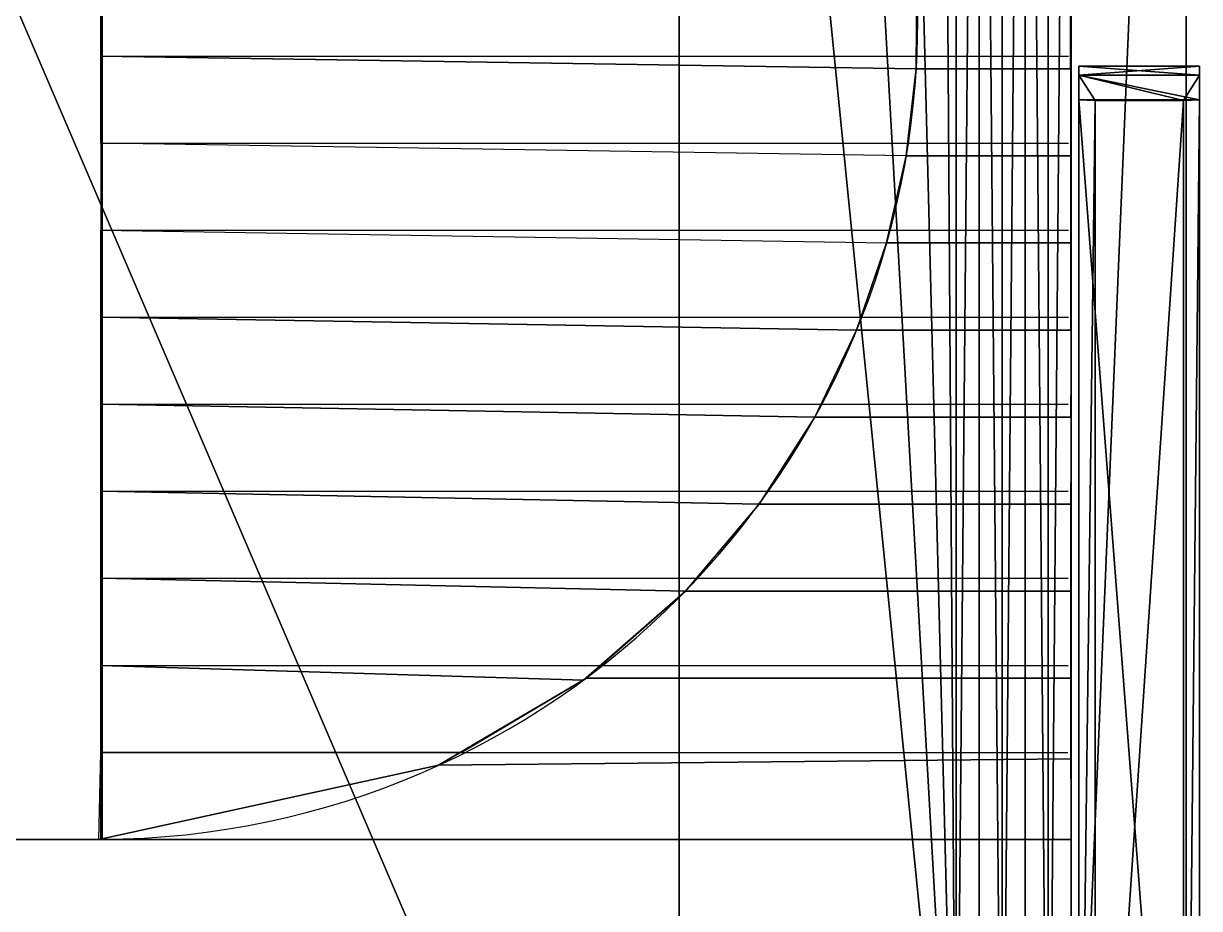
# Model space of a CAD drawing. Extents: x 0 to 153, y -230 to 0.
# Drawn here: x 76.4 to 153, y -172.1 to -114.4 of the extents above; entities that cross this region are included whole.
import ezdxf

# ---------------------------------------------------------------- set-up
doc = ezdxf.new("R2010")
doc.units = 0
doc.layers.add('LIXEIRA', color=141, linetype='CONTINUOUS')

msp = doc.modelspace()

# ---------------------------------------------------------------- linework, layer by layer
at = {"layer": 'LIXEIRA', "linetype": 'CONTINUOUS'}
for p, q in [((144.645, -25.269, 220), (144.645, -202.97, 220)), ((144.645, -25.269, 225.665), (144.645, -202.97, 225.665)), ((152.142, -203.502, 225.665), (152.142, -24.736, 225.665)), ((152.142, -24.736, 220), (152.142, -203.502, 220)), ((144.645, -60.669, 220), (144.645, -167.569, 220)), ((144.645, -60.669, 225.67), (144.645, -167.569, 225.67)), ((81.5, -111.699, 220), (81.49, -117.369, 220)), ((81.406, -116.539, 220), (144.47, -116.539, 220)), ((81.49, -117.369, 220), (81.492, -123.039, 220)), ((134.546, -117.369, 220), (134.546, -117.369, 225.67)), ((144.593, -117.369, 220), (144.593, -117.369, 225.67)), ((81.406, -122.209, 220), (144.465, -122.209, 220)), ((81.492, -123.039, 220), (81.493, -128.709, 220)), ((133.895, -123.039, 220), (133.895, -123.039, 225.67)), ((144.594, -123.039, 220), (144.594, -123.039, 225.67)), ((81.406, -127.879, 220), (144.46, -127.879, 220)), ((81.493, -128.709, 220), (81.494, -134.379, 220)), ((132.615, -128.709, 220), (132.615, -128.709, 225.67)), ((144.595, -128.709, 220), (144.595, -128.709, 225.67)), ((81.406, -133.549, 220), (144.455, -133.549, 220)), ((81.494, -134.379, 220), (81.495, -140.049, 220)), ((130.656, -134.379, 220), (130.656, -134.379, 225.67)), ((144.596, -134.379, 220), (144.596, -134.379, 225.67)), ((81.406, -139.219, 220), (144.45, -139.219, 220)), ((81.495, -140.049, 220), (81.496, -145.719, 220)), ((127.934, -140.049, 220), (127.934, -140.049, 225.67)), ((144.597, -140.049, 220), (144.597, -140.049, 225.67)), ((81.406, -144.889, 220), (144.445, -144.889, 220)), ((81.496, -145.719, 220), (81.497, -151.389, 220)), ((124.303, -145.719, 220), (124.303, -145.719, 225.67)), ((144.598, -145.719, 220), (144.598, -145.719, 225.67)), ((81.406, -150.559, 220), (144.44, -150.559, 220)), ((81.497, -151.389, 220), (81.498, -157.059, 220)), ((119.507, -151.389, 220), (119.507, -151.389, 225.67)), ((144.599, -151.389, 220), (144.599, -151.389, 225.67)), ((81.406, -156.229, 220), (144.435, -156.229, 220)), ((81.498, -157.059, 220), (81.499, -162.729, 220)), ((113.049, -157.059, 220), (113.049, -157.059, 225.67)), ((144.6, -157.059, 220), (144.6, -157.059, 225.67)), ((144.6, -157.059, 220), (144.6, -162.319, 220)), ((81.406, -161.899, 220), (144.43, -161.899, 220)), ((81.406, -167.569, 220), (81.507, -162.31, 220)), ((144.6, -162.319, 220), (144.6, -162.319, 225.67)), ((81.499, -162.729, 220), (81.406, -167.569, 220)), ((103.421, -162.729, 220), (103.421, -162.729, 225.67)), ((81.5, -167.569, 220), (71.5, -167.569, 220)), ((81.5, -167.569, 225.67), (71.5, -167.569, 225.67)), ((86.572, -167.569, 225.67), (81.283, -167.569, 225.67)), ((81.283, -167.569, 225.67), (81.406, -167.569, 220)), ((81.5, -167.569, 220), (81.5, -167.569, 225.67)), ((86.572, -167.569, 220), (86.572, -167.569, 225.67)), ((86.572, -167.569, 225.67), (144.645, -167.569, 225.665)), ((139.172, -167.569, 220), (144.645, -167.569, 220)), ((139.172, -167.569, 220), (139.172, -167.569, 225.67)), ((144.645, -167.569, 220), (144.645, -167.569, 225.67))]:
    msp.add_line(p, q, dxfattribs=at)
at = {"layer": 'LIXEIRA', "linetype": 'CONTINUOUS', "extrusion": (0, -1, 3e-16)}
for p, q in [((81.406, -167.569, 220), (86.572, -167.569, 220)), ((86.572, -167.569, 220), (91.832, -167.569, 220)), ((91.832, -167.569, 220), (97.092, -167.569, 220)), ((91.832, -167.569, 220), (91.832, -167.569, 225.67)), ((97.092, -167.569, 220), (102.352, -167.569, 220)), ((97.092, -167.569, 220), (97.092, -167.569, 225.67)), ((102.352, -167.569, 220), (107.612, -167.569, 220)), ((102.352, -167.569, 220), (102.352, -167.569, 225.67)), ((107.612, -167.569, 220), (112.872, -167.569, 220)), ((107.612, -167.569, 220), (107.612, -167.569, 225.67)), ((112.872, -167.569, 220), (118.132, -167.569, 220)), ((112.872, -167.569, 220), (112.872, -167.569, 225.67)), ((118.132, -167.569, 220), (123.392, -167.569, 220)), ((118.132, -167.569, 220), (118.132, -167.569, 225.67)), ((123.392, -167.569, 220), (128.652, -167.569, 220)), ((123.392, -167.569, 220), (123.392, -167.569, 225.67)), ((128.652, -167.569, 220), (133.912, -167.569, 220)), ((128.652, -167.569, 220), (128.652, -167.569, 225.67)), ((133.912, -167.569, 220), (139.172, -167.569, 220)), ((133.912, -167.569, 220), (133.912, -167.569, 225.67)), ((144.645, -167.569, 220), (139.165, -167.569, 220))]:
    msp.add_line(p, q, dxfattribs=at)
at = {"layer": 'LIXEIRA', "linetype": 'CONTINUOUS'}
msp.add_arc((81.194, -114.119, 220), 53.451, 270.32832, 89.67168, dxfattribs=at)
at = {"layer": 'LIXEIRA'}
for points in [[(15.855, -196.083, 0), (119.106, -214.122, 0), (33.894, -15.344, 0), (15.855, -196.083, 0)], [(15.855, -196.083, 0), (33.894, -15.344, 0), (119.106, -214.122, 0), (15.855, -196.083, 0)], [(33.894, -15.344, 0), (119.106, -214.122, 0), (119.106, -15.344, 0), (33.894, -15.344, 0)], [(33.894, -15.344, 0), (119.106, -15.344, 0), (119.106, -214.122, 0), (33.894, -15.344, 0)], [(119.106, -214.122, 0), (137.145, -196.083, 0), (119.106, -15.344, 0), (119.106, -214.122, 0)], [(119.106, -15.344, 0), (137.145, -196.083, 0), (126.998, -16.472, 0), (119.106, -15.344, 0)], [(119.106, -214.122, 0), (119.106, -15.344, 0), (137.145, -196.083, 0), (119.106, -214.122, 0)], [(119.106, -15.344, 0), (126.998, -16.472, 0), (137.145, -196.083, 0), (119.106, -15.344, 0)], [(126.998, -16.472, 0), (137.145, -196.083, 0), (132.635, -19.854, 0), (126.998, -16.472, 0)], [(126.998, -16.472, 0), (132.635, -19.854, 0), (137.145, -196.083, 0), (126.998, -16.472, 0)], [(132.635, -19.854, 0), (137.145, -196.083, 0), (136.017, -25.491, 0), (132.635, -19.854, 0)], [(132.635, -19.854, 0), (136.017, -25.491, 0), (137.145, -196.083, 0), (132.635, -19.854, 0)], [(137.145, -196.083, 0), (137.145, -33.383, 0), (136.017, -25.491, 0), (137.145, -196.083, 0)], [(137.145, -196.083, 0), (136.017, -25.491, 0), (137.145, -33.383, 0), (137.145, -196.083, 0)], [(144.645, -203.583, 101.338), (144.645, -25.883, 101.338), (143.145, -202.083, 100.43), (144.645, -203.583, 101.338)], [(143.145, -27.383, 100.43), (143.145, -202.083, 100.43), (144.645, -25.883, 101.338), (143.145, -27.383, 100.43)], [(144.645, -203.583, 101.338), (143.145, -202.083, 100.43), (144.645, -25.883, 101.338), (144.645, -203.583, 101.338)], [(143.145, -27.383, 100.43), (144.645, -25.883, 101.338), (143.145, -202.083, 100.43), (143.145, -27.383, 100.43)], [(144.645, -203.583, 203.823), (144.645, -25.883, 203.823), (152.142, -25.35, 203.823), (144.645, -203.583, 203.823)], [(152.142, -25.35, 203.823), (152.142, -204.116, 203.823), (144.645, -203.583, 203.823), (152.142, -25.35, 203.823)], [(144.645, -203.583, 209.488), (152.142, -204.116, 209.488), (152.142, -25.35, 209.488), (144.645, -203.583, 209.488)], [(152.142, -25.35, 209.488), (144.645, -25.883, 209.488), (144.645, -203.583, 209.488), (152.142, -25.35, 209.488)], [(144.645, -203.583, 101.338), (144.645, -203.583, 220.431), (144.645, -25.883, 101.338), (144.645, -203.583, 101.338)], [(144.645, -25.883, 220.431), (144.645, -25.883, 101.338), (144.645, -203.583, 220.431), (144.645, -25.883, 220.431)], [(144.645, -203.583, 101.338), (144.645, -25.883, 101.338), (144.645, -203.583, 220.431), (144.645, -203.583, 101.338)], [(144.645, -25.883, 220.431), (144.645, -203.583, 220.431), (144.645, -25.883, 101.338), (144.645, -25.883, 220.431)], [(152.142, -25.35, 203.823), (152.142, -25.35, 209.488), (152.142, -204.116, 209.488), (152.142, -25.35, 203.823)], [(152.142, -204.116, 209.488), (152.142, -204.116, 203.823), (152.142, -25.35, 203.823), (152.142, -204.116, 209.488)], [(143.145, -27.383, 81.08), (141.644, -28.883, 80.173), (143.145, -202.083, 81.08), (143.145, -27.383, 81.08)], [(143.145, -27.383, 81.08), (143.145, -202.083, 81.08), (141.644, -28.883, 80.173), (143.145, -27.383, 81.08)], [(143.145, -27.383, 100.43), (143.145, -27.383, 81.08), (143.145, -202.083, 100.43), (143.145, -27.383, 100.43)], [(143.145, -202.083, 81.08), (143.145, -202.083, 100.43), (143.145, -27.383, 81.08), (143.145, -202.083, 81.08)], [(143.145, -27.383, 100.43), (143.145, -202.083, 100.43), (143.145, -27.383, 81.08), (143.145, -27.383, 100.43)], [(143.145, -202.083, 81.08), (143.145, -27.383, 81.08), (143.145, -202.083, 100.43), (143.145, -202.083, 81.08)], [(141.644, -200.583, 60.823), (141.644, -28.883, 60.823), (140.145, -199.083, 59.916), (141.644, -200.583, 60.823)], [(140.145, -30.383, 59.916), (140.145, -199.083, 59.916), (141.644, -28.883, 60.823), (140.145, -30.383, 59.916)], [(141.644, -200.583, 60.823), (140.145, -199.083, 59.916), (141.644, -28.883, 60.823), (141.644, -200.583, 60.823)], [(140.145, -30.383, 59.916), (141.644, -28.883, 60.823), (140.145, -199.083, 59.916), (140.145, -30.383, 59.916)], [(141.644, -200.583, 80.173), (141.644, -28.883, 80.173), (141.644, -200.583, 60.823), (141.644, -200.583, 80.173)], [(141.644, -28.883, 60.823), (141.644, -200.583, 60.823), (141.644, -28.883, 80.173), (141.644, -28.883, 60.823)], [(141.644, -200.583, 80.173), (143.145, -202.083, 81.08), (141.644, -28.883, 80.173), (141.644, -200.583, 80.173)], [(141.644, -200.583, 80.173), (141.644, -200.583, 60.823), (141.644, -28.883, 80.173), (141.644, -200.583, 80.173)], [(141.644, -28.883, 60.823), (141.644, -28.883, 80.173), (141.644, -200.583, 60.823), (141.644, -28.883, 60.823)], [(141.644, -200.583, 80.173), (141.644, -28.883, 80.173), (143.145, -202.083, 81.08), (141.644, -200.583, 80.173)], [(140.145, -30.383, 40.566), (138.645, -31.883, 39.658), (140.145, -199.083, 40.566), (140.145, -30.383, 40.566)], [(140.145, -30.383, 40.566), (140.145, -199.083, 40.566), (138.645, -31.883, 39.658), (140.145, -30.383, 40.566)], [(140.145, -30.383, 59.916), (140.145, -30.383, 40.566), (140.145, -199.083, 59.916), (140.145, -30.383, 59.916)], [(140.145, -199.083, 40.566), (140.145, -199.083, 59.916), (140.145, -30.383, 40.566), (140.145, -199.083, 40.566)], [(140.145, -30.383, 59.916), (140.145, -199.083, 59.916), (140.145, -30.383, 40.566), (140.145, -30.383, 59.916)], [(140.145, -199.083, 40.566), (140.145, -30.383, 40.566), (140.145, -199.083, 59.916), (140.145, -199.083, 40.566)], [(137.145, -33.383, 19.401), (137.145, -196.083, 19.401), (138.645, -31.883, 20.308), (137.145, -33.383, 19.401)], [(138.645, -197.583, 20.308), (138.645, -31.883, 20.308), (137.145, -196.083, 19.401), (138.645, -197.583, 20.308)], [(137.145, -33.383, 19.401), (138.645, -31.883, 20.308), (137.145, -196.083, 19.401), (137.145, -33.383, 19.401)], [(138.645, -197.583, 20.308), (137.145, -196.083, 19.401), (138.645, -31.883, 20.308), (138.645, -197.583, 20.308)], [(138.645, -197.583, 39.658), (138.645, -31.883, 39.658), (138.645, -197.583, 20.308), (138.645, -197.583, 39.658)], [(138.645, -31.883, 20.308), (138.645, -197.583, 20.308), (138.645, -31.883, 39.658), (138.645, -31.883, 20.308)], [(138.645, -197.583, 39.658), (140.145, -199.083, 40.566), (138.645, -31.883, 39.658), (138.645, -197.583, 39.658)], [(138.645, -197.583, 39.658), (138.645, -197.583, 20.308), (138.645, -31.883, 39.658), (138.645, -197.583, 39.658)], [(138.645, -31.883, 20.308), (138.645, -31.883, 39.658), (138.645, -197.583, 20.308), (138.645, -31.883, 20.308)], [(138.645, -197.583, 39.658), (138.645, -31.883, 39.658), (140.145, -199.083, 40.566), (138.645, -197.583, 39.658)], [(137.145, -196.083, 0), (137.145, -196.083, 19.401), (137.145, -33.383, 0), (137.145, -196.083, 0)], [(137.145, -33.383, 19.401), (137.145, -33.383, 0), (137.145, -196.083, 19.401), (137.145, -33.383, 19.401)], [(137.145, -196.083, 0), (137.145, -33.383, 0), (137.145, -196.083, 19.401), (137.145, -196.083, 0)], [(137.145, -33.383, 19.401), (137.145, -196.083, 19.401), (137.145, -33.383, 0), (137.145, -33.383, 19.401)], [(145.145, -204.083, 214.957), (145.145, -117.186, 214.957), (145.145, -204.083, 212.435), (145.145, -204.083, 214.957)], [(145.145, -117.766, 212.435), (145.145, -204.083, 212.435), (145.145, -117.186, 214.957), (145.145, -117.766, 212.435)], [(145.145, -117.186, 214.957), (145.145, -204.083, 214.957), (145.145, -117.766, 217.478), (145.145, -117.186, 214.957)], [(153, -117.766, 217.641), (153, -117.186, 215.281), (145.145, -117.766, 217.478), (153, -117.766, 217.641)], [(145.145, -117.186, 214.957), (145.145, -117.766, 217.478), (153, -117.186, 215.281), (145.145, -117.186, 214.957)], [(153, -117.186, 215.281), (153, -117.766, 212.922), (145.145, -117.186, 214.957), (153, -117.186, 215.281)], [(145.145, -117.766, 212.435), (145.145, -117.186, 214.957), (153, -117.766, 212.922), (145.145, -117.766, 212.435)], [(153, -117.186, 215.281), (153, -117.766, 217.641), (153, -221.611, 215.281), (153, -117.186, 215.281)], [(153, -117.766, 212.922), (153, -117.186, 215.281), (153, -221.611, 215.281), (153, -117.766, 212.922)], [(145.145, -117.766, 217.478), (145.145, -204.083, 217.478), (145.145, -119.373, 220), (145.145, -117.766, 217.478)], [(145.145, -204.083, 217.478), (145.145, -117.766, 217.478), (145.145, -204.083, 214.957), (145.145, -204.083, 217.478)], [(145.145, -119.373, 209.914), (145.145, -204.083, 209.914), (145.145, -117.766, 212.435), (145.145, -119.373, 209.914)], [(145.145, -204.083, 212.435), (145.145, -117.766, 212.435), (145.145, -204.083, 209.914), (145.145, -204.083, 212.435)], [(153, -117.766, 212.922), (153, -119.373, 210.562), (145.145, -117.766, 212.435), (153, -117.766, 212.922)], [(145.145, -119.373, 209.914), (145.145, -117.766, 212.435), (153, -119.373, 210.562), (145.145, -119.373, 209.914)], [(145.145, -119.373, 220), (146.194, -119.432, 220), (145.145, -117.766, 217.478), (145.145, -119.373, 220)], [(146.194, -119.432, 219.609), (145.145, -117.766, 217.478), (146.194, -119.432, 220), (146.194, -119.432, 219.609)], [(146.194, -119.432, 219.609), (151.95, -119.432, 219.609), (145.145, -117.766, 217.478), (146.194, -119.432, 219.609)], [(153, -117.766, 217.641), (145.145, -117.766, 217.478), (151.95, -119.432, 219.609), (153, -117.766, 217.641)], [(153, -117.766, 217.641), (151.95, -119.432, 219.609), (153, -119.373, 220), (153, -117.766, 217.641)], [(153, -117.766, 212.922), (153, -221.611, 215.281), (153, -119.373, 210.562), (153, -117.766, 212.922)], [(153, -119.373, 220), (153, -221.611, 220), (153, -117.766, 217.641), (153, -119.373, 220)], [(153, -221.611, 215.281), (153, -117.766, 217.641), (153, -221.611, 220), (153, -221.611, 215.281)], [(145.145, -119.373, 220), (145.145, -204.083, 220), (146.194, -119.432, 220), (145.145, -119.373, 220)], [(153, -119.373, 210.562), (153, -221.611, 210.562), (145.145, -119.373, 209.914), (153, -119.373, 210.562)], [(145.145, -204.083, 209.914), (145.145, -119.373, 209.914), (153, -221.611, 210.562), (145.145, -204.083, 209.914)], [(145.145, -204.083, 220), (145.145, -119.373, 220), (145.145, -204.083, 217.478), (145.145, -204.083, 220)], [(146.194, -205.133, 220), (146.194, -119.432, 220), (145.145, -204.083, 220), (146.194, -205.133, 220)], [(146.194, -119.432, 219.609), (146.194, -205.133, 219.609), (151.95, -119.432, 219.609), (146.194, -119.432, 219.609)], [(151.95, -119.432, 219.609), (146.194, -205.133, 219.609), (151.95, -221.611, 219.609), (151.95, -119.432, 219.609)], [(146.194, -119.432, 220), (146.194, -205.133, 220), (146.194, -119.432, 219.609), (146.194, -119.432, 220)], [(146.194, -205.133, 219.609), (146.194, -119.432, 219.609), (146.194, -205.133, 220), (146.194, -205.133, 219.609)], [(153, -221.611, 220), (153, -119.373, 220), (151.95, -221.611, 220), (153, -221.611, 220)], [(151.95, -119.432, 220), (151.95, -221.611, 220), (153, -119.373, 220), (151.95, -119.432, 220)], [(151.95, -119.432, 220), (153, -119.373, 220), (151.95, -119.432, 219.609), (151.95, -119.432, 220)], [(151.95, -221.611, 220), (151.95, -119.432, 220), (151.95, -221.611, 219.609), (151.95, -221.611, 220)], [(151.95, -119.432, 219.609), (151.95, -221.611, 219.609), (151.95, -119.432, 220), (151.95, -119.432, 219.609)], [(153, -221.611, 210.562), (153, -119.373, 210.562), (153, -221.611, 215.281), (153, -221.611, 210.562)]]:
    msp.add_3dface(points, dxfattribs=at)
at = {"layer": 'LIXEIRA', "linetype": 'CONTINUOUS'}
for points in [[(144.645, -25.269, 220.005), (152.142, -24.736, 220), (152.142, -203.502, 220), (144.645, -202.97, 220.005)], [(144.645, -25.269, 225.67), (152.142, -24.736, 225.665), (152.142, -203.502, 225.665), (144.645, -202.97, 225.67)], [(152.142, -24.736, 220), (152.142, -203.502, 220), (152.142, -203.502, 225.665), (152.142, -24.736, 225.665)], [(81.5, -167.569, 225.67), (71.406, -167.569, 225.67), (71.5, -60.669, 225.67), (81.377, -60.669, 225.667)], [(71.5, -60.669, 220.005), (71.5, -167.569, 220.005), (81.406, -167.569, 220), (81.5, -60.669, 220.005)], [(81.5, -60.669, 220), (81.5, -60.669, 225.668), (81.406, -167.569, 225.67), (81.5, -167.569, 220)], [(134.546, -117.369, 220.005), (81.406, -116.539, 220), (81.416, -110.869, 220), (134.59, -111.699, 220.005)], [(134.546, -117.369, 225.67), (134.59, -111.699, 225.67), (144.602, -111.699, 225.67), (144.593, -117.369, 225.67)], [(134.59, -111.699, 220), (134.546, -117.369, 220), (144.593, -117.369, 220), (144.602, -111.699, 220.005)], [(134.546, -117.369, 220.005), (134.59, -111.699, 220.005), (134.59, -111.699, 225.67), (134.546, -117.369, 225.67)], [(133.895, -123.039, 220), (81.406, -122.209, 220), (81.406, -116.539, 220), (134.546, -117.369, 220.005)], [(133.895, -123.039, 220.005), (134.546, -117.369, 220.005), (134.546, -117.369, 225.67), (133.895, -123.039, 225.67)], [(133.895, -123.039, 220.005), (134.546, -117.369, 220.005), (144.593, -117.369, 220.005), (144.594, -123.039, 220.005)], [(133.895, -123.039, 225.67), (134.546, -117.369, 225.67), (144.593, -117.369, 225.67), (144.594, -123.039, 225.67)], [(81.406, -127.879, 220), (132.615, -128.709, 220.005), (133.895, -123.039, 220), (81.406, -122.209, 220)], [(132.615, -128.709, 220.005), (133.895, -123.039, 220.005), (133.895, -123.039, 225.67), (132.615, -128.709, 225.67)], [(132.615, -128.709, 220.005), (133.895, -123.039, 220.005), (144.594, -123.039, 220.005), (144.595, -128.709, 220.005)], [(132.615, -128.709, 225.67), (133.895, -123.039, 225.67), (144.594, -123.039, 225.67), (144.595, -128.709, 225.67)], [(130.656, -134.379, 220), (81.406, -133.549, 220), (81.406, -127.879, 220), (132.615, -128.709, 220.005)], [(130.656, -134.379, 220), (132.615, -128.709, 220.005), (132.615, -128.709, 225.67), (130.656, -134.379, 225.67)], [(130.656, -134.379, 220.005), (132.615, -128.709, 220.005), (144.595, -128.709, 220.005), (144.596, -134.379, 220.005)], [(130.656, -134.379, 225.67), (132.615, -128.709, 225.67), (144.595, -128.709, 225.67), (144.596, -134.379, 225.67)], [(127.934, -140.049, 220), (81.406, -139.219, 220), (81.406, -133.549, 220), (130.656, -134.379, 220)], [(127.934, -140.049, 220.005), (130.656, -134.379, 220.005), (130.656, -134.379, 225.67), (127.934, -140.049, 225.67)], [(127.934, -140.049, 220.005), (130.656, -134.379, 220.005), (144.645, -134.379, 220.005), (144.597, -140.049, 220.005)], [(127.934, -140.049, 225.67), (130.656, -134.379, 225.67), (144.645, -134.379, 225.67), (144.597, -140.049, 225.67)], [(124.303, -145.719, 220), (81.406, -144.889, 220), (81.406, -139.219, 220), (127.934, -140.049, 220.005)], [(124.303, -145.719, 220.005), (127.934, -140.049, 220.005), (127.934, -140.049, 225.67), (124.303, -145.719, 225.67)], [(124.303, -145.719, 220.005), (127.934, -140.049, 220.005), (144.645, -140.049, 220.005), (144.598, -145.719, 220.005)], [(124.303, -145.719, 225.67), (127.934, -140.049, 225.67), (144.645, -140.049, 225.67), (144.598, -145.719, 225.67)], [(119.507, -151.389, 220.005), (81.406, -150.559, 220), (81.406, -144.889, 220), (124.303, -145.719, 220)], [(119.507, -151.389, 220), (124.303, -145.719, 220), (124.303, -145.719, 225.67), (119.507, -151.389, 225.67)], [(119.507, -151.389, 220.005), (124.303, -145.719, 220.005), (144.598, -145.719, 220.005), (144.599, -151.389, 220.005)], [(119.507, -151.389, 225.67), (124.303, -145.719, 225.67), (144.598, -145.719, 225.67), (144.599, -151.389, 225.67)], [(112.852, -157.186, 220), (81.406, -156.229, 220), (81.406, -150.559, 220), (119.507, -151.389, 220)], [(113.049, -157.059, 220.005), (119.507, -151.389, 220.005), (119.507, -151.389, 225.67), (113.049, -157.059, 225.67)], [(113.049, -157.059, 220.005), (119.507, -151.389, 220.005), (144.599, -151.389, 220.005), (144.6, -157.059, 220.005)], [(113.049, -157.059, 225.67), (119.507, -151.389, 225.67), (144.599, -151.389, 225.67), (144.6, -157.059, 225.67)], [(81.406, -161.899, 220), (81.406, -156.229, 220), (112.852, -157.186, 220), (104.935, -161.899, 220.005)], [(103.421, -162.729, 220), (113.049, -157.059, 220), (113.049, -157.059, 225.67), (103.421, -162.729, 225.67)], [(103.421, -162.729, 220.005), (113.049, -157.059, 220.005), (144.6, -157.059, 220.005), (144.6, -162.319, 220.005)], [(103.421, -162.729, 225.67), (113.049, -157.059, 225.67), (144.6, -157.059, 225.67), (144.6, -162.319, 225.67)], [(81.406, -161.899, 220), (104.831, -161.899, 220), (103.421, -162.729, 220), (81.283, -167.569, 220.005)], [(81.283, -167.569, 220.005), (103.421, -162.729, 220.005), (144.6, -162.319, 220.005), (144.645, -167.569, 220)], [(81.283, -167.569, 225.67), (103.421, -162.729, 225.67), (144.6, -162.319, 225.67), (144.645, -167.569, 225.665)], [(144.645, -167.569, 220.005), (144.645, -202.97, 220.005), (8.355, -202.97, 220), (8.263, -167.569, 220.005)], [(144.645, -167.569, 225.67), (144.645, -202.97, 225.67), (8.355, -202.97, 225.665), (8.263, -167.569, 225.67)]]:
    msp.add_3dface(points, dxfattribs=at)

doc.saveas('drawing.dxf')
